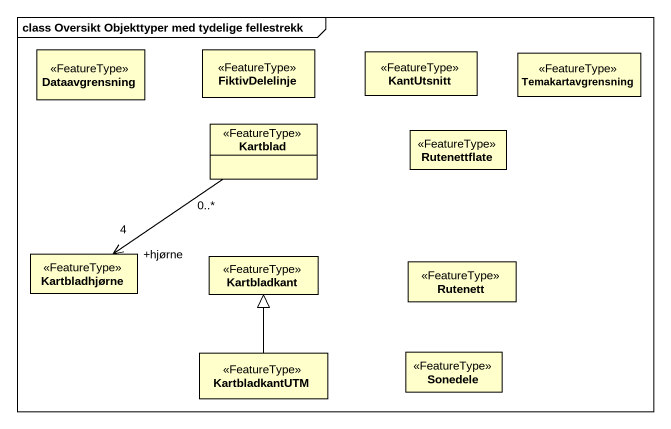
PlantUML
@startuml
mainframe class Oversikt Objekttyper med tydelige fellestrekk
hide circle
hide empty members
class Dataavgrensning <<FeatureType>>
class FiktivDelelinje <<FeatureType>>
class KantUtsnitt <<FeatureType>>
class Temakartavgrensning <<FeatureType>>
class Kartblad <<FeatureType>>
class Rutenettflate <<FeatureType>>
class Kartbladhjørne <<FeatureType>>
class Kartbladkant <<FeatureType>>
class Rutenett <<FeatureType>>
class KartbladkantUTM <<FeatureType>>
class Sonedele <<FeatureType>>
Kartblad "0..*" --> "+hjørne\n4" Kartbladhjørne
KartbladkantUTM -up-|> Kartbladkant
@enduml
